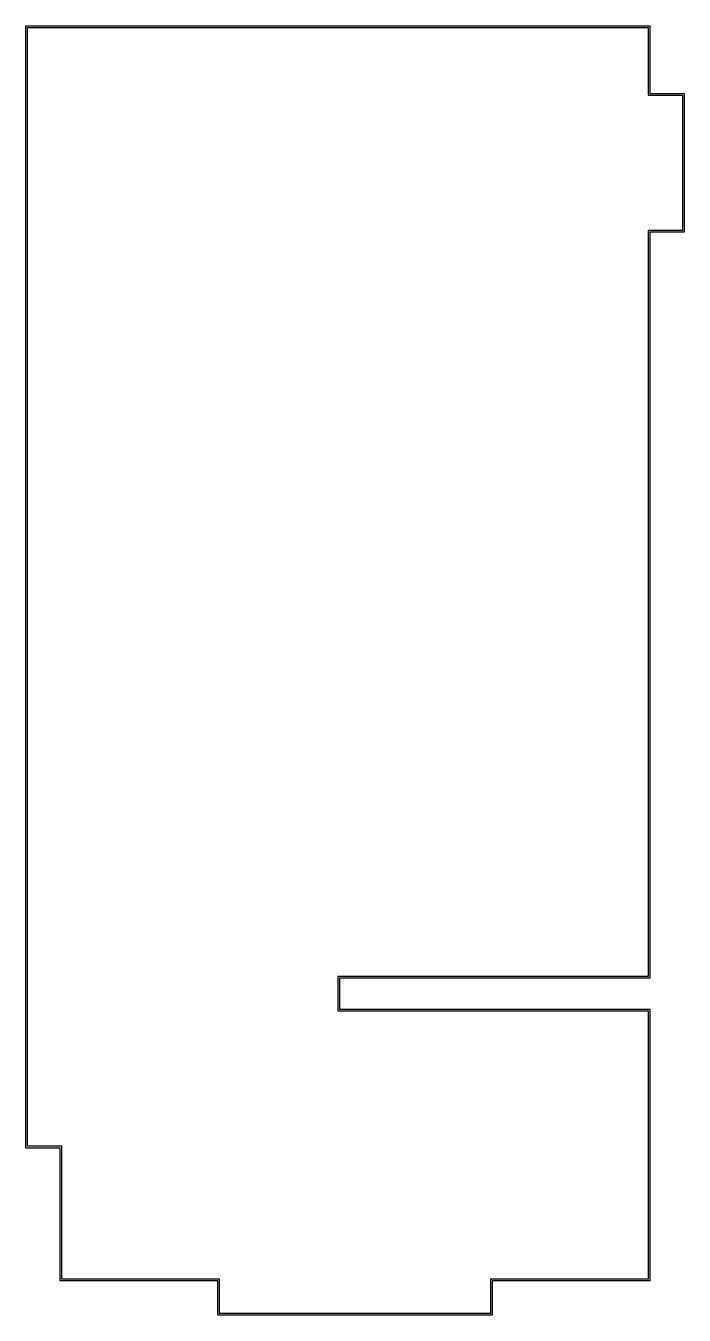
# Model space of a CAD drawing. Header units: millimetres. Extents: x -24.3 to 24.3, y -47.6 to 47.6.
import ezdxf

# ---------------------------------------------------------------- set-up
doc = ezdxf.new("R2010")
doc.units = ezdxf.units.MM
doc.layers.get('0').update_dxf_attribs({"linetype": 'CONTINUOUS'})

msp = doc.modelspace()

# ---------------------------------------------------------------- linework, layer by layer
for points in [[(-21.778, -35.275), (-24.318, -35.275), (-24.318, 47.627), (21.778, 47.627), (21.778, 42.627), (24.318, 42.627), (24.318, 32.373), (21.778, 32.373), (21.778, -22.735), (-1.143, -22.735), (-1.143, -25.021), (21.778, -25.021), (21.778, -45.087), (10.127, -45.087), (10.127, -47.627), (-10.127, -47.627), (-10.127, -45.087), (-21.778, -45.087)], [(21.651, -22.608), (-1.27, -22.608), (-1.27, -25.148), (21.651, -25.148), (21.651, -44.96), (10, -44.96), (10, -47.5), (-10, -47.5), (-10, -44.96), (-21.651, -44.96), (-21.651, -35.148), (-24.191, -35.148), (-24.191, 47.5), (21.651, 47.5), (21.651, 42.5), (24.191, 42.5), (24.191, 32.5), (21.651, 32.5)]]:
    msp.add_lwpolyline(points, close=True)

doc.saveas('drawing.dxf')
